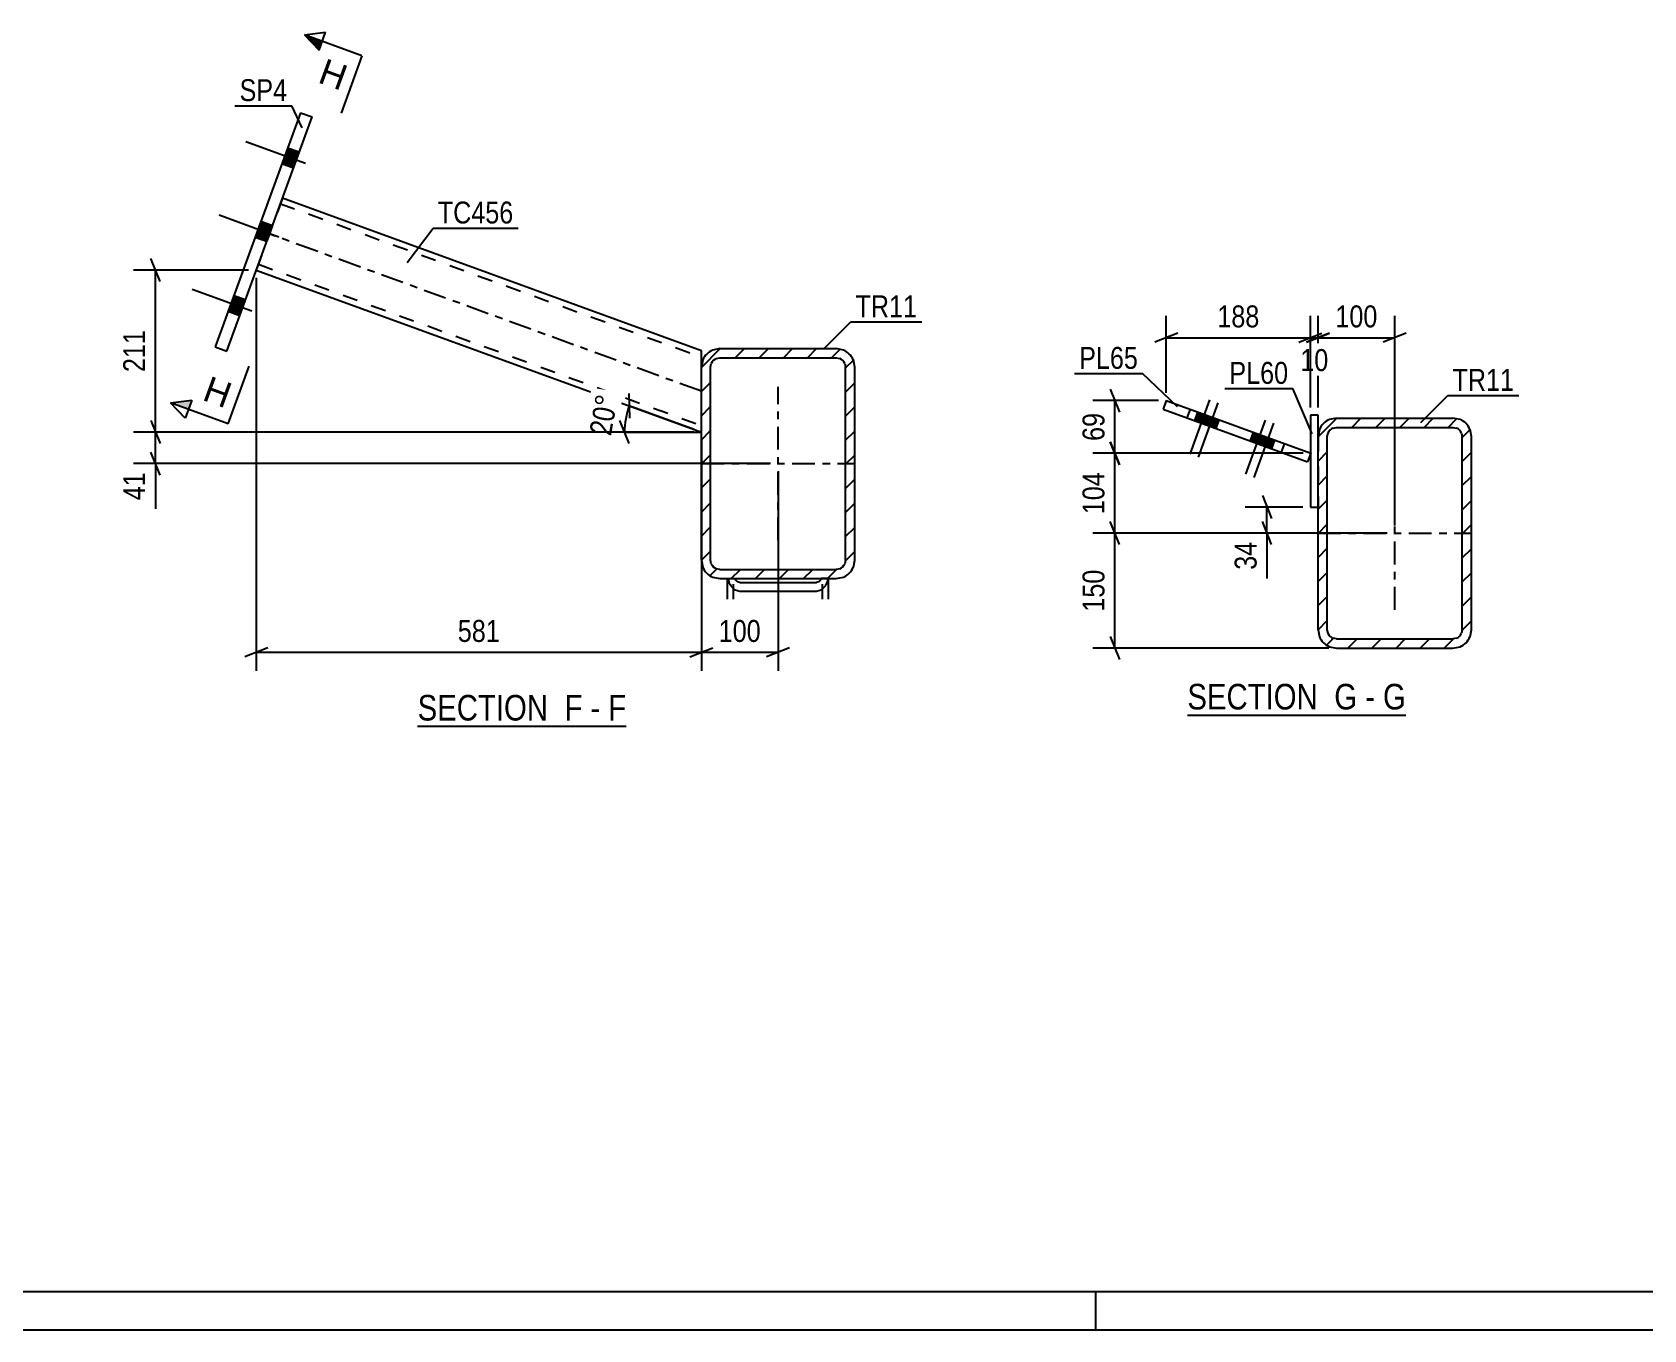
# Model space of a CAD drawing. Header units: millimetres. Extents: x -107 to 1082, y -577 to 264.
# Drawn here: x 103 to 313.2, y -577.5 to -408.2 of the extents above; entities that cross this region are included whole.
import ezdxf

# ---------------------------------------------------------------- set-up
doc = ezdxf.new("R2010")
doc.units = ezdxf.units.MM
doc.linetypes.add('DXK_LINE_DOT2', pattern=[3.9198, 1.9599, -1.9599])
doc.linetypes.add('DXK_LINE_DOT3', pattern=[5.9187, 2.979, -0.9799, 0.9799, -0.9799])
doc.styles.add('Arial', font='ARIAL.TTF', dxfattribs={"height": 0.2})
doc.styles.add('Arial Narrow', font='ARIALN.TTF', dxfattribs={"height": 0.2})

# ---------------------------------------------------------------- blocks, each defined once
blk = doc.blocks.new('Unknown-389677451-18 - 21216')
at = {"color": 6, "linetype": 'Continuous'}
blk.add_line((253.71, -497.31), (282.22, -497.31), dxfattribs=at)
at = {"color": 0, "linetype": 'Continuous'}
blk.add_wipeout([(271.82, -496.56), (271.82, -493.06), (253.71, -493.06), (253.71, -496.56)], dxfattribs=at)
at = {"color": 7, "linetype": 'Continuous', "style": 'Arial Narrow'}
blk.add_text('SECTION ', height=3.34, dxfattribs=at).set_placement((253.71, -496.56))
at = {"color": 0, "linetype": 'Continuous'}
blk.add_wipeout([(275.86, -496.56), (275.86, -493.06), (272.87, -493.06), (272.87, -496.56)], dxfattribs=at)
at = {"color": 7, "linetype": 'Continuous', "style": 'Arial Narrow'}
blk.add_text('G', height=3.34, dxfattribs=at).set_placement((272.87, -496.56))
at = {"color": 0, "linetype": 'Continuous'}
blk.add_wipeout([(278.18, -496.56), (278.18, -493.06), (276.91, -493.06), (276.91, -496.56)], dxfattribs=at)
at = {"color": 7, "linetype": 'Continuous', "style": 'Arial Narrow'}
blk.add_text('-', height=3.34, dxfattribs=at).set_placement((276.91, -496.56))
at = {"color": 0, "linetype": 'Continuous'}
blk.add_wipeout([(282.22, -496.56), (282.22, -493.06), (279.23, -493.06), (279.23, -496.56)], dxfattribs=at)
at = {"color": 7, "linetype": 'Continuous', "style": 'Arial Narrow'}
blk.add_text('G', height=3.34, dxfattribs=at).set_placement((279.23, -496.56))
blk = doc.blocks.new('Unknown-389677451-1162')
at = {"color": 5, "linetype": 'Continuous'}
for p, q in [((-102.23, -572.47), (1076.77, -572.47)), ((241.77, -577.47), (241.77, -572.47)), ((-107.23, -577.47), (1081.77, -577.47))]:
    blk.add_line(p, q, dxfattribs=at)
blk = doc.blocks.new('Unknown-389677451-17 - 20625')
at = {"color": 6, "linetype": 'Continuous'}
blk.add_line((153.29, -498.75), (180.51, -498.75), dxfattribs=at)
at = {"color": 0, "linetype": 'Continuous'}
blk.add_wipeout([(171.4, -498), (171.4, -494.5), (153.29, -494.5), (153.29, -498)], dxfattribs=at)
at = {"color": 7, "linetype": 'Continuous', "style": 'Arial Narrow'}
blk.add_text('SECTION ', height=3.34, dxfattribs=at).set_placement((153.29, -498))
at = {"color": 0, "linetype": 'Continuous'}
blk.add_wipeout([(174.79, -498), (174.79, -494.5), (172.45, -494.5), (172.45, -498)], dxfattribs=at)
at = {"color": 7, "linetype": 'Continuous', "style": 'Arial Narrow'}
blk.add_text('F', height=3.34, dxfattribs=at).set_placement((172.45, -498))
at = {"color": 0, "linetype": 'Continuous'}
blk.add_wipeout([(177.12, -498), (177.12, -494.5), (175.84, -494.5), (175.84, -498)], dxfattribs=at)
at = {"color": 7, "linetype": 'Continuous', "style": 'Arial Narrow'}
blk.add_text('-', height=3.34, dxfattribs=at).set_placement((175.84, -498))
at = {"color": 0, "linetype": 'Continuous'}
blk.add_wipeout([(180.51, -498), (180.51, -494.5), (178.17, -494.5), (178.17, -498)], dxfattribs=at)
at = {"color": 7, "linetype": 'Continuous', "style": 'Arial Narrow'}
blk.add_text('F', height=3.34, dxfattribs=at).set_placement((178.17, -498))
blk = doc.blocks.new('Bolt-389677451-21391 - 21216')
at = {"linetype": 'Continuous'}
for points in [[(254.64, -458.89), (256.33, -459.5), (256.74, -458.38), (255.05, -457.76)], [(255.73, -459.28), (257.42, -459.9), (257.83, -458.77), (256.14, -458.16)], [(261.9, -461.53), (263.6, -462.15), (264.01, -461.02), (262.31, -460.4)], [(262.99, -461.93), (264.68, -462.54), (265.09, -461.42), (263.4, -460.8)]]:
    blk.add_hatch(color=1, dxfattribs=at).paths.add_polyline_path(points)
at = {"color": 1, "linetype": 'Continuous'}
for p, q in [((256.58, -456.19), (254.01, -463.24)), ((255.05, -457.76), (254.64, -458.89)), ((257.67, -456.58), (255.1, -463.63)), ((256.14, -458.16), (255.73, -459.28)), ((256.74, -458.38), (256.33, -459.5)), ((257.83, -458.77), (257.42, -459.9)), ((263.84, -458.83), (261.28, -465.88)), ((262.31, -460.4), (261.9, -461.53)), ((264.93, -459.23), (262.37, -466.28)), ((263.4, -460.8), (262.99, -461.93)), ((264.01, -461.02), (263.6, -462.15)), ((265.09, -461.42), (264.68, -462.54))]:
    blk.add_line(p, q, dxfattribs=at)
blk = doc.blocks.new('Part-389677451-21319 - 21216')
at = {"linetype": 'Continuous'}
h = blk.add_hatch(dxfattribs=at)
h.set_pattern_fill('', scale=0.7, style=0, pattern_type=0)
h.set_pattern_definition([(45, (270.7643, -486.155), (-1.57154, 1.57154), [])])
h.paths.add_polyline_path([(270.76, -460.96), (270.76, -486.16), (270.95, -487.07), (271.47, -487.85), (272.25, -488.37), (273.16, -488.56), (288.36, -488.56), (289.28, -488.37), (290.06, -487.85), (290.58, -487.07), (290.76, -486.16), (290.76, -460.96), (290.58, -460.04), (290.06, -459.26), (289.28, -458.74), (288.36, -458.56), (273.16, -458.56), (272.25, -458.74), (271.47, -459.26), (270.95, -460.04)])
h.paths.add_polyline_path([(272.32, -460.11), (272.71, -459.85), (273.16, -459.76), (288.36, -459.76), (288.82, -459.85), (289.21, -460.11), (289.47, -460.5), (289.56, -460.96), (289.56, -486.16), (289.47, -486.61), (289.21, -487), (288.82, -487.26), (288.36, -487.36), (273.16, -487.36), (272.71, -487.26), (272.32, -487), (272.06, -486.61), (271.96, -486.16), (271.96, -460.96), (272.06, -460.5)])
at = {"color": 2, "linetype": 'Continuous'}
for p, q in [((270.95, -460.04), (270.76, -460.96)), ((273.16, -458.56), (272.25, -458.74)), ((272.71, -459.85), (273.16, -459.76)), ((273.16, -458.56), (288.36, -458.56)), ((273.16, -459.76), (288.36, -459.76)), ((289.28, -458.74), (288.36, -458.56)), ((288.36, -459.76), (288.82, -459.85)), ((290.76, -460.96), (290.58, -460.04)), ((270.76, -486.16), (270.76, -460.96)), ((271.96, -460.96), (272.06, -460.5)), ((271.96, -486.16), (271.96, -460.96)), ((289.47, -460.5), (289.56, -460.96)), ((289.56, -486.16), (289.56, -460.96)), ((290.76, -486.16), (290.76, -460.96)), ((270.76, -486.16), (270.95, -487.07)), ((272.06, -486.61), (271.96, -486.16)), ((273.16, -487.36), (272.71, -487.26)), ((273.16, -487.36), (288.36, -487.36)), ((288.82, -487.26), (288.36, -487.36)), ((289.56, -486.16), (289.47, -486.61)), ((290.58, -487.07), (290.76, -486.16)), ((272.25, -488.37), (273.16, -488.56)), ((273.16, -488.56), (288.36, -488.56)), ((288.36, -488.56), (289.28, -488.37))]:
    blk.add_line(p, q, dxfattribs=at)
at = {"color": 7, "linetype": 'DXK_LINE_DOT3'}
for p, q in [((280.76, -483.56), (280.76, -463.56)), ((270.76, -473.56), (290.76, -473.56))]:
    blk.add_line(p, q, dxfattribs=at)
at = {"color": 2, "linetype": 'Continuous'}
for centre, radius, start, end in [((273.16, -460.96), 2.4, 112.5, 157.5), ((273.16, -460.96), 1.2, 112.5, 157.5), ((288.36, -460.96), 1.2, 22.5, 67.5), ((288.36, -460.96), 2.4, 22.5, 67.5), ((273.16, -486.16), 2.4, 202.5, 247.5), ((273.16, -486.16), 1.2, 202.5, 247.5), ((288.36, -486.16), 1.2, 292.5, 337.5), ((288.36, -486.16), 2.4, 292.5, 337.5)]:
    blk.add_arc(centre, radius, start, end, dxfattribs=at)
blk = doc.blocks.new('Part-389677451-21300 - 21216')
at = {"color": 2, "linetype": 'Continuous'}
for p, q in [((270.76, -458.17), (269.76, -458.17)), ((269.76, -458.17), (269.76, -470.17)), ((270.76, -460.96), (270.76, -458.17)), ((269.76, -470.17), (270.76, -470.17))]:
    blk.add_line(p, q, dxfattribs=at)
at = {"color": 7, "linetype": 'DXK_LINE_DOT2'}
blk.add_line((270.76, -460.96), (270.76, -470.17), dxfattribs=at)
blk = doc.blocks.new('Part-389677451-21376 - 21216')
at = {"color": 2, "linetype": 'Continuous'}
for p, q in [((250.96, -456.27), (250.55, -457.4)), ((250.55, -457.4), (269.4, -464.26)), ((250.96, -456.27), (269.82, -463.13)), ((254.06, -457.4), (253.64, -458.53)), ((269.82, -463.13), (269.4, -464.26))]:
    blk.add_line(p, q, dxfattribs=at)
at = {"color": 7, "linetype": 'DXK_LINE_DOT2'}
blk.add_line((265.99, -463.02), (266.4, -461.89), dxfattribs=at)
blk = doc.blocks.new('Part-389677451-20635 - 20625')
at = {"color": 2, "linetype": 'Continuous'}
for p, q in [((193.71, -482.18), (193.71, -479.49)), ((193.81, -479.49), (193.84, -479.7)), ((194.75, -479.64), (194.68, -479.49)), ((194.7, -480.97), (195.31, -481.14)), ((195.01, -479.89), (194.75, -479.64)), ((195.31, -479.98), (195.01, -479.89)), ((195.31, -479.98), (205.31, -479.98)), ((195.31, -481.14), (205.31, -481.14)), ((205.62, -479.89), (205.31, -479.98)), ((205.31, -481.14), (205.93, -480.97)), ((205.88, -479.64), (205.62, -479.89)), ((205.94, -479.49), (205.88, -479.64)), ((206.79, -479.7), (206.82, -479.49)), ((206.91, -482.18), (206.91, -479.49))]:
    blk.add_line(p, q, dxfattribs=at)
at = {"color": 7, "linetype": 'DXK_LINE_DOT2'}
for p, q in [((193.71, -479.49), (193.81, -479.49)), ((193.81, -479.49), (194.68, -479.49)), ((194.51, -482.18), (194.51, -479.49)), ((206.91, -479.49), (205.94, -479.49)), ((206.11, -482.18), (206.11, -479.49))]:
    blk.add_line(p, q, dxfattribs=at)
at = {"color": 2, "linetype": 'Continuous'}
for centre, start, end in [((195.9, -479.21), 193.2949, 235.5336), ((204.72, -479.21), 304.4664, 346.7051)]:
    blk.add_arc(centre, 2.13, start, end, dxfattribs=at)
blk = doc.blocks.new('Bolt-389677451-20790 - 20625')
at = {"linetype": 'Continuous'}
for points in [[(137.08, -425.94), (137.83, -423.87), (136.33, -423.33), (135.57, -425.4)], [(137.08, -425.94), (137.83, -423.87), (136.33, -423.33), (135.57, -425.4)], [(137.08, -425.94), (137.83, -423.87), (136.33, -423.33), (135.57, -425.4)], [(133.59, -435.53), (134.34, -433.46), (132.84, -432.91), (132.09, -434.98)], [(133.59, -435.53), (134.34, -433.46), (132.84, -432.91), (132.09, -434.98)], [(130.07, -445.21), (130.82, -443.14), (129.32, -442.59), (128.56, -444.66)], [(130.07, -445.21), (130.82, -443.14), (129.32, -442.59), (128.56, -444.66)], [(130.07, -445.21), (130.82, -443.14), (129.32, -442.59), (128.56, -444.66)]]:
    blk.add_hatch(color=1, dxfattribs=at).paths.add_polyline_path(points)
at = {"color": 1, "linetype": 'Continuous'}
for p, q in [((138.68, -425.35), (130.88, -422.51)), ((138.68, -425.35), (130.88, -422.51)), ((138.68, -425.35), (130.88, -422.51)), ((137.83, -423.87), (136.33, -423.33)), ((137.83, -423.87), (136.33, -423.33)), ((137.83, -423.87), (136.33, -423.33)), ((137.08, -425.94), (135.57, -425.4)), ((137.08, -425.94), (135.57, -425.4)), ((137.08, -425.94), (135.57, -425.4)), ((135.19, -434.94), (127.39, -432.1)), ((135.19, -434.94), (127.39, -432.1)), ((134.34, -433.46), (132.84, -432.91)), ((134.34, -433.46), (132.84, -432.91)), ((133.59, -435.53), (132.09, -434.98)), ((133.59, -435.53), (132.09, -434.98)), ((131.66, -444.62), (123.86, -441.78)), ((131.66, -444.62), (123.86, -441.78)), ((131.66, -444.62), (123.86, -441.78)), ((130.82, -443.14), (129.32, -442.59)), ((130.82, -443.14), (129.32, -442.59)), ((130.82, -443.14), (129.32, -442.59)), ((130.07, -445.21), (128.56, -444.66)), ((130.07, -445.21), (128.56, -444.66)), ((130.07, -445.21), (128.56, -444.66))]:
    blk.add_line(p, q, dxfattribs=at)
blk = doc.blocks.new('Part-389677451-20661 - 20625')
at = {"color": 7, "linetype": 'DXK_LINE_DOT2'}
for p, q in [((135.66, -429.84), (132.24, -439.24)), ((135.38, -430.59), (190.31, -450.59)), ((132.51, -438.49), (190.31, -459.53)), ((190.31, -450.23), (190.31, -449.73)), ((190.31, -460.38), (190.31, -451.89))]:
    blk.add_line(p, q, dxfattribs=at)
at = {"color": 2, "linetype": 'Continuous'}
for p, q in [((135.66, -429.84), (190.31, -449.73)), ((132.24, -439.24), (190.31, -460.38)), ((190.31, -450.23), (190.31, -449.73)), ((190.31, -451.89), (190.31, -450.23))]:
    blk.add_line(p, q, dxfattribs=at)
at = {"color": 7, "linetype": 'DXK_LINE_DOT3'}
blk.add_line((190.31, -455.06), (133.95, -434.54), dxfattribs=at)
blk = doc.blocks.new('Part-389677451-20728 - 20625')
at = {"linetype": 'Continuous'}
h = blk.add_hatch(dxfattribs=at)
h.set_pattern_fill('', scale=0.7, style=0, pattern_type=0)
h.set_pattern_definition([(45, (190.3134, -477.0928), (-1.57154, 1.57154), [])])
h.paths.add_polyline_path([(190.31, -451.89), (190.31, -477.09), (190.5, -478.01), (191.02, -478.79), (191.79, -479.31), (192.71, -479.49), (207.91, -479.49), (208.83, -479.31), (209.61, -478.79), (210.13, -478.01), (210.31, -477.09), (210.31, -451.89), (210.13, -450.97), (209.61, -450.2), (208.83, -449.68), (207.91, -449.49), (192.71, -449.49), (191.79, -449.68), (191.02, -450.2), (190.5, -450.97)])
h.paths.add_polyline_path([(191.86, -451.04), (192.25, -450.78), (192.71, -450.69), (207.91, -450.69), (208.37, -450.78), (208.76, -451.04), (209.02, -451.43), (209.11, -451.89), (209.11, -477.09), (209.02, -477.55), (208.76, -477.94), (208.37, -478.2), (207.91, -478.29), (192.71, -478.29), (192.25, -478.2), (191.86, -477.94), (191.6, -477.55), (191.51, -477.09), (191.51, -451.89), (191.6, -451.43)])
at = {"color": 2, "linetype": 'Continuous'}
for p, q in [((192.71, -449.49), (191.79, -449.68)), ((192.71, -449.49), (207.91, -449.49)), ((208.83, -449.68), (207.91, -449.49)), ((190.5, -450.97), (190.31, -451.89)), ((190.31, -477.09), (190.31, -451.89)), ((191.51, -451.89), (191.6, -451.43)), ((191.51, -477.09), (191.51, -451.89)), ((192.25, -450.78), (192.71, -450.69)), ((192.71, -450.69), (207.91, -450.69)), ((207.91, -450.69), (208.37, -450.78)), ((209.02, -451.43), (209.11, -451.89)), ((209.11, -477.09), (209.11, -451.89)), ((210.31, -451.89), (210.13, -450.97)), ((210.31, -477.09), (210.31, -451.89)), ((190.31, -477.09), (190.5, -478.01)), ((191.6, -477.55), (191.51, -477.09)), ((209.11, -477.09), (209.02, -477.55)), ((210.13, -478.01), (210.31, -477.09)), ((191.79, -479.31), (192.71, -479.49)), ((192.71, -478.29), (192.25, -478.2)), ((192.71, -478.29), (207.91, -478.29)), ((208.37, -478.2), (207.91, -478.29)), ((207.91, -479.49), (208.83, -479.31)), ((192.71, -479.49), (207.91, -479.49))]:
    blk.add_line(p, q, dxfattribs=at)
at = {"color": 7, "linetype": 'DXK_LINE_DOT3'}
for p, q in [((200.31, -474.49), (200.31, -454.49)), ((190.31, -464.49), (210.31, -464.49))]:
    blk.add_line(p, q, dxfattribs=at)
at = {"color": 2, "linetype": 'Continuous'}
for centre, radius, start, end in [((192.71, -451.89), 2.4, 112.5, 157.5), ((207.91, -451.89), 2.4, 22.5, 67.5), ((192.71, -451.89), 1.2, 112.5, 157.5), ((207.91, -451.89), 1.2, 22.5, 67.5), ((192.71, -477.09), 2.4, 202.5, 247.5), ((192.71, -477.09), 1.2, 202.5, 247.5), ((207.91, -477.09), 1.2, 292.5, 337.5), ((207.91, -477.09), 2.4, 292.5, 337.5)]:
    blk.add_arc(centre, radius, start, end, dxfattribs=at)
blk = doc.blocks.new('Part-389677451-20680 - 20625')
at = {"color": 2, "linetype": 'Continuous'}
for p, q in [((138, -418.72), (126.89, -449.26)), ((128.39, -449.81), (139.51, -419.27)), ((138, -418.72), (139.51, -419.27)), ((126.89, -449.26), (128.39, -449.81))]:
    blk.add_line(p, q, dxfattribs=at)
blk = doc.blocks.new('StraightDimension-389677451-23288 - 21216')
at = {"color": 7, "linetype": 'Continuous'}
for p, q in [((243.64, -454.77), (244.84, -457.77)), ((249.96, -456.27), (241.39, -456.27)), ((244.24, -463.13), (244.24, -456.27)), ((244.84, -464.63), (243.64, -461.63)), ((268.82, -463.13), (241.39, -463.13))]:
    blk.add_line(p, q, dxfattribs=at)
at = {"color": 0}
blk.add_wipeout([(243.49, -457.28), (239.29, -457.28), (239.29, -462.13), (243.49, -462.13)], dxfattribs=at)
at = {"color": 3, "style": 'Arial Narrow'}
blk.add_text('69', height=2.863, rotation=90.0002, dxfattribs=at).set_placement((242.89, -461.53))
blk = doc.blocks.new('StraightDimension-389677451-23289 - 21216')
at = {"color": 7, "linetype": 'Continuous'}
for p, q in [((243.64, -461.63), (244.84, -464.63)), ((268.82, -463.13), (241.39, -463.13)), ((244.24, -473.56), (244.24, -463.13)), ((244.84, -475.06), (243.64, -472.06)), ((279.76, -473.56), (241.39, -473.56))]:
    blk.add_line(p, q, dxfattribs=at)
at = {"color": 0}
blk.add_wipeout([(243.49, -465), (239.29, -465), (239.29, -471.69), (243.49, -471.69)], dxfattribs=at)
at = {"color": 3, "style": 'Arial Narrow'}
blk.add_text('104', height=2.863, rotation=90.0002, dxfattribs=at).set_placement((242.89, -471.09))
blk = doc.blocks.new('StraightDimension-389677451-23290 - 21216')
at = {"color": 7, "linetype": 'Continuous'}
for p, q in [((244.84, -475.06), (243.64, -472.06)), ((279.76, -473.56), (241.39, -473.56)), ((244.24, -488.56), (244.24, -473.56)), ((243.64, -487.06), (244.84, -490.06)), ((272.16, -488.56), (241.39, -488.56))]:
    blk.add_line(p, q, dxfattribs=at)
at = {"color": 0}
blk.add_wipeout([(243.49, -477.71), (239.29, -477.71), (239.29, -484.4), (243.49, -484.4)], dxfattribs=at)
at = {"color": 3, "style": 'Arial Narrow'}
blk.add_text('150', height=2.863, rotation=90.0002, dxfattribs=at).set_placement((242.89, -483.8))
blk = doc.blocks.new('StraightDimension-389677451-23314 - 21216')
at = {"color": 7, "linetype": 'Continuous'}
for p, q in [((270.76, -457.17), (270.76, -445.22)), ((280.76, -472.56), (280.76, -445.22)), ((269.26, -448.67), (272.26, -447.47)), ((282.26, -447.47), (279.26, -448.67)), ((270.76, -448.07), (280.76, -448.07))]:
    blk.add_line(p, q, dxfattribs=at)
at = {"color": 0}
blk.add_wipeout([(279.11, -447.32), (279.11, -443.12), (272.42, -443.12), (272.42, -447.32)], dxfattribs=at)
at = {"color": 3, "style": 'Arial Narrow'}
blk.add_text('100', height=2.863, dxfattribs=at).set_placement((273.02, -446.72))
blk = doc.blocks.new('StraightDimension-389677451-23315 - 21216')
at = {"color": 7, "linetype": 'Continuous'}
for p, q in [((269.76, -457.17), (269.76, -445.67)), ((270.76, -457.17), (270.76, -445.67)), ((268.26, -448.67), (271.26, -447.47)), ((272.26, -447.47), (269.26, -448.67)), ((269.76, -448.07), (270.76, -448.07))]:
    blk.add_line(p, q, dxfattribs=at)
at = {"color": 0}
blk.add_wipeout([(272.69, -453.02), (272.69, -448.82), (267.84, -448.82), (267.84, -453.02)], dxfattribs=at)
at = {"color": 3, "style": 'Arial Narrow'}
blk.add_text('10', height=2.863, dxfattribs=at).set_placement((268.44, -452.42))
blk = doc.blocks.new('StraightDimension-389677451-23316 - 21216')
at = {"color": 7, "linetype": 'Continuous'}
for p, q in [((250.96, -455.27), (250.96, -445.22)), ((269.76, -457.17), (269.76, -445.22)), ((252.46, -447.47), (249.46, -448.67)), ((268.26, -448.67), (271.26, -447.47)), ((250.96, -448.07), (269.76, -448.07))]:
    blk.add_line(p, q, dxfattribs=at)
at = {"color": 0}
blk.add_wipeout([(263.71, -447.32), (263.71, -443.12), (257.02, -443.12), (257.02, -447.32)], dxfattribs=at)
at = {"color": 3, "style": 'Arial Narrow'}
blk.add_text('188', height=2.863, dxfattribs=at).set_placement((257.62, -446.72))
blk = doc.blocks.new('StraightDimension-389677451-23466 - 21216')
at = {"color": 7, "linetype": 'Continuous'}
for p, q in [((263.49, -468.67), (264.69, -471.67)), ((268.76, -470.17), (261.24, -470.17)), ((264.09, -473.56), (264.09, -470.17)), ((264.69, -475.06), (263.49, -472.06)), ((279.76, -473.56), (261.24, -473.56))]:
    blk.add_line(p, q, dxfattribs=at)
at = {"color": 0}
blk.add_wipeout([(263.34, -474.08), (259.14, -474.08), (259.14, -478.94), (263.34, -478.94)], dxfattribs=at)
at = {"color": 7, "linetype": 'Continuous'}
blk.add_line((264.09, -473.56), (264.09, -479.46), dxfattribs=at)
blk.add_line((264.09, -473.56), (264.09, -479.46), dxfattribs=at)
at = {"color": 3, "style": 'Arial Narrow'}
blk.add_text('34', height=2.863, rotation=90.0002, dxfattribs=at).set_placement((262.74, -478.34))
blk = doc.blocks.new('AngleDimension-389677451-23270 - 20625')
at = {"color": 7, "linetype": 'Continuous'}
for p, q in [((180.84, -455.33), (180.94, -458.56)), ((189.37, -460.03), (180.89, -456.95)), ((180.89, -456.95), (190.31, -460.38)), ((180.88, -461.88), (179.68, -458.88)), ((180.28, -460.38), (190.31, -460.38))]:
    blk.add_line(p, q, dxfattribs=at)
blk.add_arc((190.31, -460.38), 10.03, 160, 180, dxfattribs=at)
at = {"color": 0}
blk.add_wipeout([(180.11, -455.3), (175.98, -454.57), (174.85, -460.93), (178.99, -461.66)], dxfattribs=at)
at = {"color": 3, "style": 'Arial Narrow'}
blk.add_text('20°', height=2.863, rotation=80.0021, dxfattribs=at).set_placement((178.5, -460.96))
blk = doc.blocks.new('StraightDimension-389677451-38211 - 20625')
at = {"color": 7, "linetype": 'Continuous'}
for p, q in [((131.24, -439.24), (116.24, -439.24)), ((119.69, -440.74), (118.49, -437.74)), ((119.09, -460.38), (119.09, -439.24)), ((189.31, -460.38), (116.24, -460.38)), ((118.49, -458.88), (119.69, -461.88))]:
    blk.add_line(p, q, dxfattribs=at)
at = {"color": 0}
blk.add_wipeout([(118.34, -446.47), (114.14, -446.47), (114.14, -453.15), (118.34, -453.15)], dxfattribs=at)
at = {"color": 3, "style": 'Arial Narrow'}
blk.add_text('211', height=2.863, rotation=90.0002, dxfattribs=at).set_placement((117.74, -452.55))
blk = doc.blocks.new('StraightDimension-389677451-38212 - 20625')
at = {"color": 7, "linetype": 'Continuous'}
for p, q in [((189.31, -460.38), (116.24, -460.38)), ((118.49, -458.88), (119.69, -461.88)), ((119.09, -464.49), (119.09, -460.38)), ((199.31, -464.49), (116.24, -464.49)), ((119.69, -465.99), (118.49, -462.99))]:
    blk.add_line(p, q, dxfattribs=at)
at = {"color": 0}
blk.add_wipeout([(118.34, -465.02), (114.14, -465.02), (114.14, -469.87), (118.34, -469.87)], dxfattribs=at)
at = {"color": 7, "linetype": 'Continuous'}
blk.add_line((119.09, -464.49), (119.09, -470.4), dxfattribs=at)
blk.add_line((119.09, -464.49), (119.09, -470.4), dxfattribs=at)
at = {"color": 3, "style": 'Arial Narrow'}
blk.add_text('41', height=2.863, rotation=90.0002, dxfattribs=at).set_placement((117.74, -469.27))
blk = doc.blocks.new('StraightDimension-389677451-42321 - 20625')
at = {"color": 7, "linetype": 'Continuous'}
for p, q in [((190.31, -461.38), (190.31, -491.5)), ((200.31, -465.49), (200.31, -491.5)), ((188.81, -489.7), (191.81, -488.5)), ((190.31, -489.1), (200.31, -489.1)), ((201.81, -488.5), (198.81, -489.7))]:
    blk.add_line(p, q, dxfattribs=at)
at = {"color": 0}
blk.add_wipeout([(198.66, -488.35), (198.66, -484.15), (191.97, -484.15), (191.97, -488.35)], dxfattribs=at)
at = {"color": 3, "style": 'Arial Narrow'}
blk.add_text('100', height=2.863, dxfattribs=at).set_placement((192.57, -487.75))
blk = doc.blocks.new('StraightDimension-389677451-42322 - 20625')
at = {"color": 7, "linetype": 'Continuous'}
for p, q in [((132.24, -440.24), (132.24, -491.5)), ((190.31, -461.38), (190.31, -491.5)), ((133.74, -488.5), (130.74, -489.7)), ((132.24, -489.1), (190.31, -489.1)), ((188.81, -489.7), (191.81, -488.5))]:
    blk.add_line(p, q, dxfattribs=at)
at = {"color": 0}
blk.add_wipeout([(164.62, -488.35), (164.62, -484.15), (157.93, -484.15), (157.93, -488.35)], dxfattribs=at)
at = {"color": 3, "style": 'Arial Narrow'}
blk.add_text('581', height=2.863, dxfattribs=at).set_placement((158.53, -487.75))
blk = doc.blocks.new('Mark-389677451-22685 - 21216')
at = {"color": 0}
blk.add_wipeout([(266.87, -454.09), (266.87, -451.09), (259.19, -451.09), (259.19, -454.09)], dxfattribs=at)
blk.add_wipeout([(266.87, -454.09), (266.87, -451.09), (259.19, -451.09), (259.19, -454.09)], dxfattribs=at)
at = {"color": 30, "linetype": 'Continuous'}
for p in [(258.59, -454.69), (269.99, -460.6)]:
    blk.add_line(p, (267.47, -454.69), dxfattribs=at)
at = {"color": 3, "style": 'Arial Narrow'}
blk.add_text('PL60', height=2.863, dxfattribs=at).set_placement((259.19, -454.09))
blk = doc.blocks.new('Mark-389677451-22688 - 21216')
at = {"color": 0}
blk.add_wipeout([(247.27, -452.13), (247.27, -449.13), (239.59, -449.13), (239.59, -452.13)], dxfattribs=at)
blk.add_wipeout([(247.27, -452.13), (247.27, -449.13), (239.59, -449.13), (239.59, -452.13)], dxfattribs=at)
at = {"color": 30, "linetype": 'Continuous'}
for p in [(238.99, -452.73), (252.42, -457.07)]:
    blk.add_line(p, (247.87, -452.73), dxfattribs=at)
at = {"color": 3, "style": 'Arial Narrow'}
blk.add_text('PL65', height=2.863, dxfattribs=at).set_placement((239.59, -452.13))
blk = doc.blocks.new('Mark-389677451-23478 - 21216')
at = {"color": 0}
blk.add_wipeout([(296.34, -455), (296.34, -452), (288.3, -452), (288.3, -455)], dxfattribs=at)
blk.add_wipeout([(296.34, -455), (296.34, -452), (288.3, -452), (288.3, -455)], dxfattribs=at)
at = {"color": 30, "linetype": 'Continuous'}
for p, q in [((284.17, -459.14), (287.7, -455.6)), ((287.7, -455.6), (296.94, -455.6))]:
    blk.add_line(p, q, dxfattribs=at)
at = {"color": 3, "style": 'Arial Narrow'}
blk.add_text('TR11', height=2.863, dxfattribs=at).set_placement((288.3, -455))
blk = doc.blocks.new('SectionMark-389677451-21637 - 20625')
at = {"linetype": 'Continuous'}
blk.add_hatch(color=6, dxfattribs=at).paths.add_polyline_path([(123.82, -456.23), (123.39, -457.41), (121.04, -456.55)])
at = {"color": 6, "linetype": 'Continuous'}
for p, q in [((138.52, -408.54), (141.29, -408.22)), ((121.04, -456.55), (123.82, -456.23)), ((122.96, -458.58), (121.04, -456.55)), ((123.82, -456.23), (122.96, -458.58))]:
    blk.add_line(p, q, dxfattribs=at)
at = {"color": 0, "linetype": 'Continuous'}
for points in [[(143.3, -415.87), (144.5, -412.58), (141.33, -411.43), (140.13, -414.72)], [(128.22, -457.3), (129.41, -454.01), (126.25, -452.86), (125.05, -456.15)]]:
    blk.add_wipeout(points, dxfattribs=at)
at = {"linetype": 'Continuous'}
blk.add_hatch(color=6, dxfattribs=at).paths.add_polyline_path([(140.86, -409.4), (140.44, -410.57), (138.52, -408.54)])
at = {"color": 6, "linetype": 'Continuous'}
for p, q in [((146.03, -411.28), (138.52, -408.54)), ((138.52, -408.54), (140.44, -410.57)), ((140.44, -410.57), (141.29, -408.22)), ((146.03, -411.28), (143.3, -418.8)), ((128.56, -459.29), (131.29, -451.77)), ((128.56, -459.29), (121.04, -456.55))]:
    blk.add_line(p, q, dxfattribs=at)
at = {"color": 3, "linetype": 'Continuous', "style": 'Arial'}
for p in [(140.13, -414.72), (125.05, -456.15)]:
    blk.add_text('H', height=3.34, rotation=-20.002, dxfattribs=at).set_placement(p)
blk = doc.blocks.new('Mark-389677451-22691 - 20625')
at = {"color": 0}
blk.add_wipeout([(218.46, -445.41), (218.46, -442.41), (210.42, -442.41), (210.42, -445.41)], dxfattribs=at)
blk.add_wipeout([(218.46, -445.41), (218.46, -442.41), (210.42, -442.41), (210.42, -445.41)], dxfattribs=at)
at = {"color": 30, "linetype": 'Continuous'}
for p, q in [((206.28, -449.54), (209.82, -446.01)), ((209.82, -446.01), (219.06, -446.01))]:
    blk.add_line(p, q, dxfattribs=at)
at = {"color": 3, "style": 'Arial Narrow'}
blk.add_text('TR11', height=2.863, dxfattribs=at).set_placement((210.42, -445.41))
blk = doc.blocks.new('Mark-389677451-22694 - 20625')
at = {"color": 0}
blk.add_wipeout([(165.79, -433.17), (165.79, -430.17), (155.92, -430.17), (155.92, -433.17)], dxfattribs=at)
blk.add_wipeout([(165.79, -433.17), (165.79, -430.17), (155.92, -430.17), (155.92, -433.17)], dxfattribs=at)
at = {"color": 30, "linetype": 'Continuous'}
for p, q in [((151.92, -438.25), (155.32, -433.77)), ((155.32, -433.77), (166.39, -433.77))]:
    blk.add_line(p, q, dxfattribs=at)
at = {"color": 3, "style": 'Arial Narrow'}
blk.add_text('TC456', height=2.863, dxfattribs=at).set_placement((155.92, -433.17))
blk = doc.blocks.new('Mark-389677451-23219 - 20625')
at = {"color": 0}
blk.add_wipeout([(136.27, -417.21), (136.27, -414.21), (130.06, -414.21), (130.06, -417.21)], dxfattribs=at)
blk.add_wipeout([(136.27, -417.21), (136.27, -414.21), (130.06, -414.21), (130.06, -417.21)], dxfattribs=at)
at = {"color": 30, "linetype": 'Continuous'}
for p in [(129.46, -417.81), (138.24, -420.7)]:
    blk.add_line(p, (136.87, -417.81), dxfattribs=at)
at = {"color": 3, "style": 'Arial Narrow'}
blk.add_text('SP4', height=2.863, dxfattribs=at).set_placement((130.06, -417.21))

msp = doc.modelspace()

# ---------------------------------------------------------------- block references
for name in ['Part-389677451-20680 - 20625', 'Bolt-389677451-20790 - 20625', 'Part-389677451-20661 - 20625', 'Part-389677451-20728 - 20625', 'Bolt-389677451-21391 - 21216', 'Part-389677451-21376 - 21216', 'Part-389677451-21300 - 21216', 'Part-389677451-21319 - 21216', 'Part-389677451-20635 - 20625', 'Unknown-389677451-18 - 21216']:
    msp.add_blockref(name, (0, 0))

# ---------------------------------------------------------------- next in the draw order: block references
msp.add_blockref('Unknown-389677451-1162', (0, 0))

# ---------------------------------------------------------------- next in the draw order: block references
for name in ['Mark-389677451-22691 - 20625', 'Mark-389677451-23478 - 21216', 'AngleDimension-389677451-23270 - 20625', 'StraightDimension-389677451-23288 - 21216', 'Unknown-389677451-17 - 20625']:
    msp.add_blockref(name, (0, 0))

# ---------------------------------------------------------------- next in the draw order: block references
for name in ['StraightDimension-389677451-38211 - 20625', 'StraightDimension-389677451-23289 - 21216']:
    msp.add_blockref(name, (0, 0))

# ---------------------------------------------------------------- next in the draw order: block references
for name in ['Mark-389677451-22694 - 20625', 'StraightDimension-389677451-38212 - 20625', 'StraightDimension-389677451-23290 - 21216']:
    msp.add_blockref(name, (0, 0))

# ---------------------------------------------------------------- next in the draw order: block references
for name in ['StraightDimension-389677451-23314 - 21216', 'StraightDimension-389677451-42321 - 20625']:
    msp.add_blockref(name, (0, 0))

# ---------------------------------------------------------------- next in the draw order: block references
for name in ['StraightDimension-389677451-42322 - 20625', 'StraightDimension-389677451-23315 - 21216', 'StraightDimension-389677451-23466 - 21216']:
    msp.add_blockref(name, (0, 0))

# ---------------------------------------------------------------- next in the draw order: block references
for name in ['SectionMark-389677451-21637 - 20625', 'StraightDimension-389677451-23316 - 21216']:
    msp.add_blockref(name, (0, 0))

# ---------------------------------------------------------------- next in the draw order: block references
for name in ['Mark-389677451-23219 - 20625', 'Mark-389677451-22688 - 21216', 'Mark-389677451-22685 - 21216']:
    msp.add_blockref(name, (0, 0))

doc.saveas('drawing.dxf')
